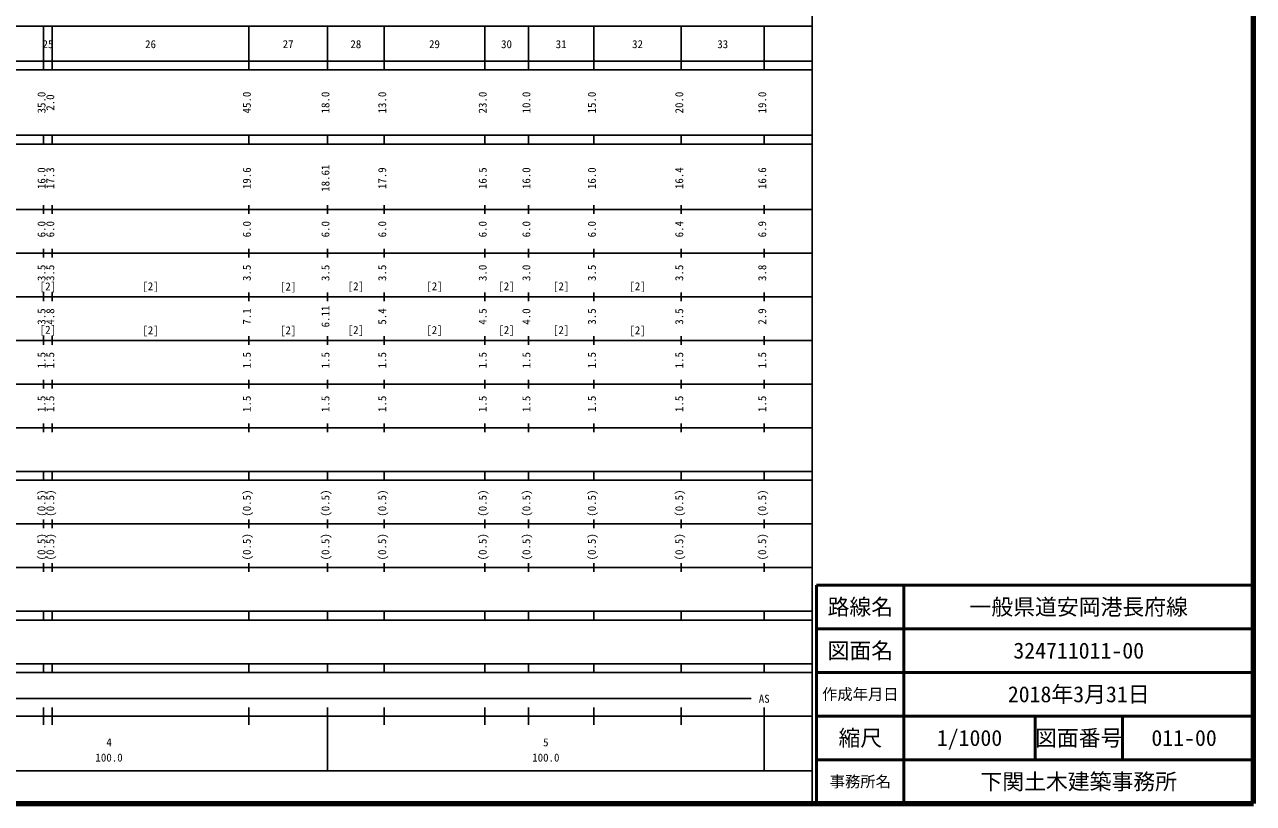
# Model space of a CAD drawing. Units: millimetres on the paper, enlarged 1000 times. Extents: x 40000 to 680000, y 20000 to 380000.
# Drawn here: x 398660 to 680000, y 20000 to 198357 of the extents above; entities that cross this region are included whole.
import ezdxf
from ezdxf.enums import TextEntityAlignment as Align

# ---------------------------------------------------------------- set-up
doc = ezdxf.new("R2010")
doc.units = ezdxf.units.MM
doc.header["$LTSCALE"] = 1000
for name, color, linetype, lineweight in [('M-TTL', 2, 'Continuous', 140), ('M-TTL-BAND', 7, 'Continuous', 25), ('M-TTL-FRAM', 2, 'Continuous', 50), ('M-TTL-LINE', 7, 'Continuous', 50)]:
    doc.layers.add(name, color=color, linetype=linetype, lineweight=lineweight)
doc.layers.add('M-TTL-TXT', color=7, linetype='Continuous')
doc.styles.add('ＭＳ ゴシック', font='')
doc.styles.get('ＭＳ ゴシック').set_extended_font_data('MS Gothic')

msp = doc.modelspace()

# ---------------------------------------------------------------- linework, layer by layer
at = {"layer": 'M-TTL'}
for p, q in [((680000, 20000), (680000, 380000)), ((40000, 20000), (680000, 20000))]:
    msp.add_line(p, q, dxfattribs=at)
at = {"layer": 'M-TTL-BAND'}
for p, q in [((579000, 20000), (579000, 370000)), ((68000, 198000), (579000, 198000)), ((403000, 188000), (403000, 198000)), ((405000, 188000), (405000, 198000)), ((450000, 188000), (450000, 198000)), ((468000, 188000), (468000, 198000)), ((481000, 188000), (481000, 198000)), ((504000, 188000), (504000, 198000)), ((514000, 188000), (514000, 198000)), ((529000, 188000), (529000, 198000)), ((549000, 188000), (549000, 198000)), ((568000, 188000), (568000, 198000)), ((40000, 190000), (579000, 190000)), ((40000, 188000), (579000, 188000)), ((40000, 173000), (579000, 173000)), ((403000, 171000), (403000, 173000)), ((405000, 171000), (405000, 173000)), ((450000, 171000), (450000, 173000)), ((468000, 171000), (468000, 173000)), ((481000, 171000), (481000, 173000)), ((504000, 171000), (504000, 173000)), ((514000, 171000), (514000, 173000)), ((529000, 171000), (529000, 173000)), ((549000, 171000), (549000, 173000)), ((568000, 171000), (568000, 173000)), ((40000, 171000), (579000, 171000)), ((40000, 156000), (579000, 156000)), ((403000, 155000), (403000, 157000)), ((405000, 155000), (405000, 157000)), ((450000, 155000), (450000, 157000)), ((468000, 155000), (468000, 157000)), ((481000, 155000), (481000, 157000)), ((504000, 155000), (504000, 157000)), ((514000, 155000), (514000, 157000)), ((529000, 155000), (529000, 157000)), ((549000, 155000), (549000, 157000)), ((568000, 155000), (568000, 157000)), ((403000, 145000), (403000, 147000)), ((405000, 145000), (405000, 147000)), ((450000, 145000), (450000, 147000)), ((468000, 145000), (468000, 147000)), ((481000, 145000), (481000, 147000)), ((504000, 145000), (504000, 147000)), ((514000, 145000), (514000, 147000)), ((529000, 145000), (529000, 147000)), ((549000, 145000), (549000, 147000)), ((568000, 145000), (568000, 147000)), ((46000, 146000), (579000, 146000)), ((52000, 136000), (579000, 136000)), ((403000, 135000), (403000, 137000)), ((405000, 135000), (405000, 137000)), ((450000, 135000), (450000, 137000)), ((468000, 135000), (468000, 137000)), ((481000, 135000), (481000, 137000)), ((504000, 135000), (504000, 137000)), ((514000, 135000), (514000, 137000)), ((529000, 135000), (529000, 137000)), ((549000, 135000), (549000, 137000)), ((568000, 135000), (568000, 137000)), ((403000, 125000), (403000, 127000)), ((405000, 125000), (405000, 127000)), ((450000, 125000), (450000, 127000)), ((468000, 125000), (468000, 127000)), ((481000, 125000), (481000, 127000)), ((504000, 125000), (504000, 127000)), ((514000, 125000), (514000, 127000)), ((529000, 125000), (529000, 127000)), ((549000, 125000), (549000, 127000)), ((568000, 125000), (568000, 127000)), ((46000, 126000), (579000, 126000)), ((52000, 116000), (579000, 116000)), ((403000, 115000), (403000, 117000)), ((405000, 115000), (405000, 117000)), ((450000, 115000), (450000, 117000)), ((468000, 115000), (468000, 117000)), ((481000, 115000), (481000, 117000)), ((504000, 115000), (504000, 117000)), ((514000, 115000), (514000, 117000)), ((529000, 115000), (529000, 117000)), ((549000, 115000), (549000, 117000)), ((568000, 115000), (568000, 117000)), ((403000, 105000), (403000, 107000)), ((405000, 105000), (405000, 107000)), ((450000, 105000), (450000, 107000)), ((468000, 105000), (468000, 107000)), ((481000, 105000), (481000, 107000)), ((504000, 105000), (504000, 107000)), ((514000, 105000), (514000, 107000)), ((529000, 105000), (529000, 107000)), ((549000, 105000), (549000, 107000)), ((568000, 105000), (568000, 107000)), ((46000, 106000), (579000, 106000)), ((40000, 96000), (579000, 96000)), ((403000, 94000), (403000, 96000)), ((405000, 94000), (405000, 96000)), ((450000, 94000), (450000, 96000)), ((468000, 94000), (468000, 96000)), ((481000, 94000), (481000, 96000)), ((504000, 94000), (504000, 96000)), ((514000, 94000), (514000, 96000)), ((529000, 94000), (529000, 96000)), ((549000, 94000), (549000, 96000)), ((568000, 94000), (568000, 96000)), ((40000, 94000), (579000, 94000)), ((403000, 83000), (403000, 85000)), ((405000, 83000), (405000, 85000)), ((450000, 83000), (450000, 85000)), ((468000, 83000), (468000, 85000)), ((481000, 83000), (481000, 85000)), ((504000, 83000), (504000, 85000)), ((514000, 83000), (514000, 85000)), ((529000, 83000), (529000, 85000)), ((549000, 83000), (549000, 85000)), ((568000, 83000), (568000, 85000)), ((49000, 84000), (579000, 84000)), ((40000, 74000), (579000, 74000)), ((403000, 73000), (403000, 75000)), ((405000, 73000), (405000, 75000)), ((450000, 73000), (450000, 75000)), ((468000, 73000), (468000, 75000)), ((481000, 73000), (481000, 75000)), ((504000, 73000), (504000, 75000)), ((514000, 73000), (514000, 75000)), ((529000, 73000), (529000, 75000)), ((549000, 73000), (549000, 75000)), ((568000, 73000), (568000, 75000)), ((40000, 64000), (579000, 64000)), ((40000, 62000), (579000, 62000)), ((403000, 62000), (403000, 64000)), ((405000, 62000), (405000, 64000)), ((450000, 62000), (450000, 64000)), ((468000, 62000), (468000, 64000)), ((481000, 62000), (481000, 64000)), ((504000, 62000), (504000, 64000)), ((514000, 62000), (514000, 64000)), ((529000, 62000), (529000, 64000)), ((549000, 62000), (549000, 64000)), ((568000, 62000), (568000, 64000)), ((40000, 52000), (579000, 52000)), ((403000, 50000), (403000, 52000)), ((405000, 50000), (405000, 52000)), ((450000, 50000), (450000, 52000)), ((468000, 50000), (468000, 52000)), ((481000, 50000), (481000, 52000)), ((504000, 50000), (504000, 52000)), ((514000, 50000), (514000, 52000)), ((529000, 50000), (529000, 52000)), ((549000, 50000), (549000, 52000)), ((568000, 50000), (568000, 52000)), ((40000, 50000), (579000, 50000)), ((71000, 44000), (565000, 44000)), ((40000, 40000), (579000, 40000)), ((403000, 38000), (403000, 42000)), ((405000, 38000), (405000, 42000)), ((450000, 38000), (450000, 42000)), ((468000, 27500), (468000, 42000)), ((481000, 38000), (481000, 42000)), ((504000, 38000), (504000, 42000)), ((514000, 38000), (514000, 42000)), ((529000, 38000), (529000, 42000)), ((549000, 38000), (549000, 42000)), ((568000, 27500), (568000, 42000)), ((68000, 27500), (579000, 27500))]:
    msp.add_line(p, q, dxfattribs=at)
at = {"layer": 'M-TTL-FRAM'}
for p, q in [((680000, 70000), (580000, 70000)), ((580000, 70000), (580000, 20000))]:
    msp.add_line(p, q, dxfattribs=at)
at = {"layer": 'M-TTL-LINE'}
for p, q in [((600000, 70000), (600000, 20000)), ((680000, 60000), (580000, 60000)), ((680000, 50000), (580000, 50000)), ((680000, 40000), (580000, 40000)), ((630000, 40000), (630000, 30000)), ((650000, 40000), (650000, 30000)), ((680000, 30000), (580000, 30000))]:
    msp.add_line(p, q, dxfattribs=at)

# ---------------------------------------------------------------- texts
at = {"layer": 'M-TTL-BAND', "style": 'ＭＳ ゴシック'}
for s, p in [('25', (404000, 192405)), ('26', (427500, 192405)), ('27', (459000, 192405)), ('28', (474500, 192405)), ('29', (492500, 192405)), ('30', (509000, 192405)), ('31', (521500, 192405)), ('32', (539000, 192405)), ('33', (558500, 192405)), ('[2]', (404000, 136942)), ('[2]', (427500, 136963)), ('[2]', (459000, 136898)), ('[2]', (474500, 136963)), ('[2]', (492500, 136963)), ('[2]', (509000, 136963)), ('[2]', (521500, 136963)), ('[2]', (539000, 136963)), ('[2]', (404000, 127013)), ('[2]', (474500, 126943)), ('[2]', (492500, 126943)), ('[2]', (509000, 126943)), ('[2]', (521500, 126943)), ('[2]', (427500, 126878)), ('[2]', (459000, 126878)), ('[2]', (539000, 126878)), ('AS', (568000, 42500)), ('4', (418000, 32523)), ('5', (518000, 32523)), ('100.0', (418000, 29033)), ('100.0', (518000, 29033))]:
    msp.add_text(s, height=1833, dxfattribs=at).set_placement(p, align=Align.BOTTOM_CENTER)
for s, p in [('35.0', (404000, 180500)), ('2.0', (406000, 180500)), ('45.0', (451000, 180500)), ('18.0', (469000, 180500)), ('13.0', (482000, 180500)), ('23.0', (505000, 180500)), ('10.0', (515000, 180500)), ('15.0', (530000, 180500)), ('20.0', (550000, 180500)), ('19.0', (569000, 180500)), ('18.61', (469000, 163174)), ('16.0', (404000, 163174)), ('17.3', (406000, 163174)), ('19.6', (451000, 163174)), ('17.9', (482000, 163174)), ('16.5', (505000, 163174)), ('16.0', (515000, 163174)), ('16.0', (530000, 163174)), ('16.4', (550000, 163174)), ('16.6', (569000, 163174)), ('6.0', (404000, 151500)), ('6.0', (406000, 151500)), ('6.0', (451000, 151500)), ('6.0', (469000, 151500)), ('6.0', (482000, 151500)), ('6.0', (505000, 151500)), ('6.0', (515000, 151500)), ('6.0', (530000, 151500)), ('6.4', (550000, 151500)), ('6.9', (569000, 151500)), ('3.5', (404000, 141500)), ('3.5', (406000, 141500)), ('3.5', (451000, 141500)), ('3.5', (469000, 141500)), ('3.5', (482000, 141500)), ('3.0', (505000, 141500)), ('3.0', (515000, 141500)), ('3.5', (530000, 141500)), ('3.5', (550000, 141500)), ('3.8', (569000, 141500)), ('3.5', (404000, 131500)), ('4.8', (406000, 131500)), ('7.1', (451000, 131500)), ('6.11', (469000, 131500)), ('5.4', (482000, 131500)), ('4.5', (505000, 131500)), ('4.0', (515000, 131500)), ('3.5', (530000, 131500)), ('3.5', (550000, 131500)), ('2.9', (569000, 131500)), ('1.5', (404000, 121500)), ('1.5', (406000, 121500)), ('1.5', (451000, 121500)), ('1.5', (469000, 121500)), ('1.5', (482000, 121500)), ('1.5', (505000, 121500)), ('1.5', (515000, 121500)), ('1.5', (530000, 121500)), ('1.5', (550000, 121500)), ('1.5', (569000, 121500)), ('1.5', (404000, 111500)), ('1.5', (406000, 111500)), ('1.5', (451000, 111500)), ('1.5', (469000, 111500)), ('1.5', (482000, 111500)), ('1.5', (505000, 111500)), ('1.5', (515000, 111500)), ('1.5', (530000, 111500)), ('1.5', (550000, 111500)), ('1.5', (569000, 111500)), ('(0.5)', (404000, 88764)), ('(0.5)', (406000, 88764)), ('(0.5)', (451000, 88764)), ('(0.5)', (469000, 88764)), ('(0.5)', (482000, 88764)), ('(0.5)', (505000, 88764)), ('(0.5)', (515000, 88764)), ('(0.5)', (530000, 88764)), ('(0.5)', (550000, 88764)), ('(0.5)', (569000, 88764)), ('(0.5)', (404000, 78764)), ('(0.5)', (406000, 78764)), ('(0.5)', (451000, 78764)), ('(0.5)', (469000, 78764)), ('(0.5)', (482000, 78764)), ('(0.5)', (505000, 78764)), ('(0.5)', (515000, 78764)), ('(0.5)', (530000, 78764)), ('(0.5)', (550000, 78764)), ('(0.5)', (569000, 78764))]:
    msp.add_text(s, height=1833, rotation=90, dxfattribs=at).set_placement(p, align=Align.BOTTOM_CENTER)
at = {"layer": 'M-TTL-TXT', "style": 'ＭＳ ゴシック'}
for s, height, p in [('路線名', 3666, (590000, 65000)), ('路線名', 3666, (590000, 65000)), ('一般県道安岡港長府線', 3666, (640000, 65000)), ('図面名', 3666, (590000, 55000)), ('図面名', 3666, (590000, 55000)), ('324711011-00', 3666, (640000, 55000)), ('作成年月日', 2566, (590000, 45000)), ('作成年月日', 2566, (590000, 45000)), ('2018年3月31日', 3666, (640000, 45000)), ('縮尺', 3666, (590000, 35000)), ('縮尺', 3666, (590000, 35000)), ('1/1000', 3666, (615000, 35000)), ('図面番号', 3666, (640000, 35000)), ('図面番号', 3666, (640000, 35000)), ('011-00', 3666, (664125, 35000)), ('事務所名', 2566, (590000, 25000)), ('事務所名', 2566, (590000, 25000)), ('下関土木建築事務所', 3666, (640000, 25000))]:
    msp.add_text(s, height=height, dxfattribs=at).set_placement(p, align=Align.MIDDLE_CENTER)

doc.saveas('drawing.dxf')
